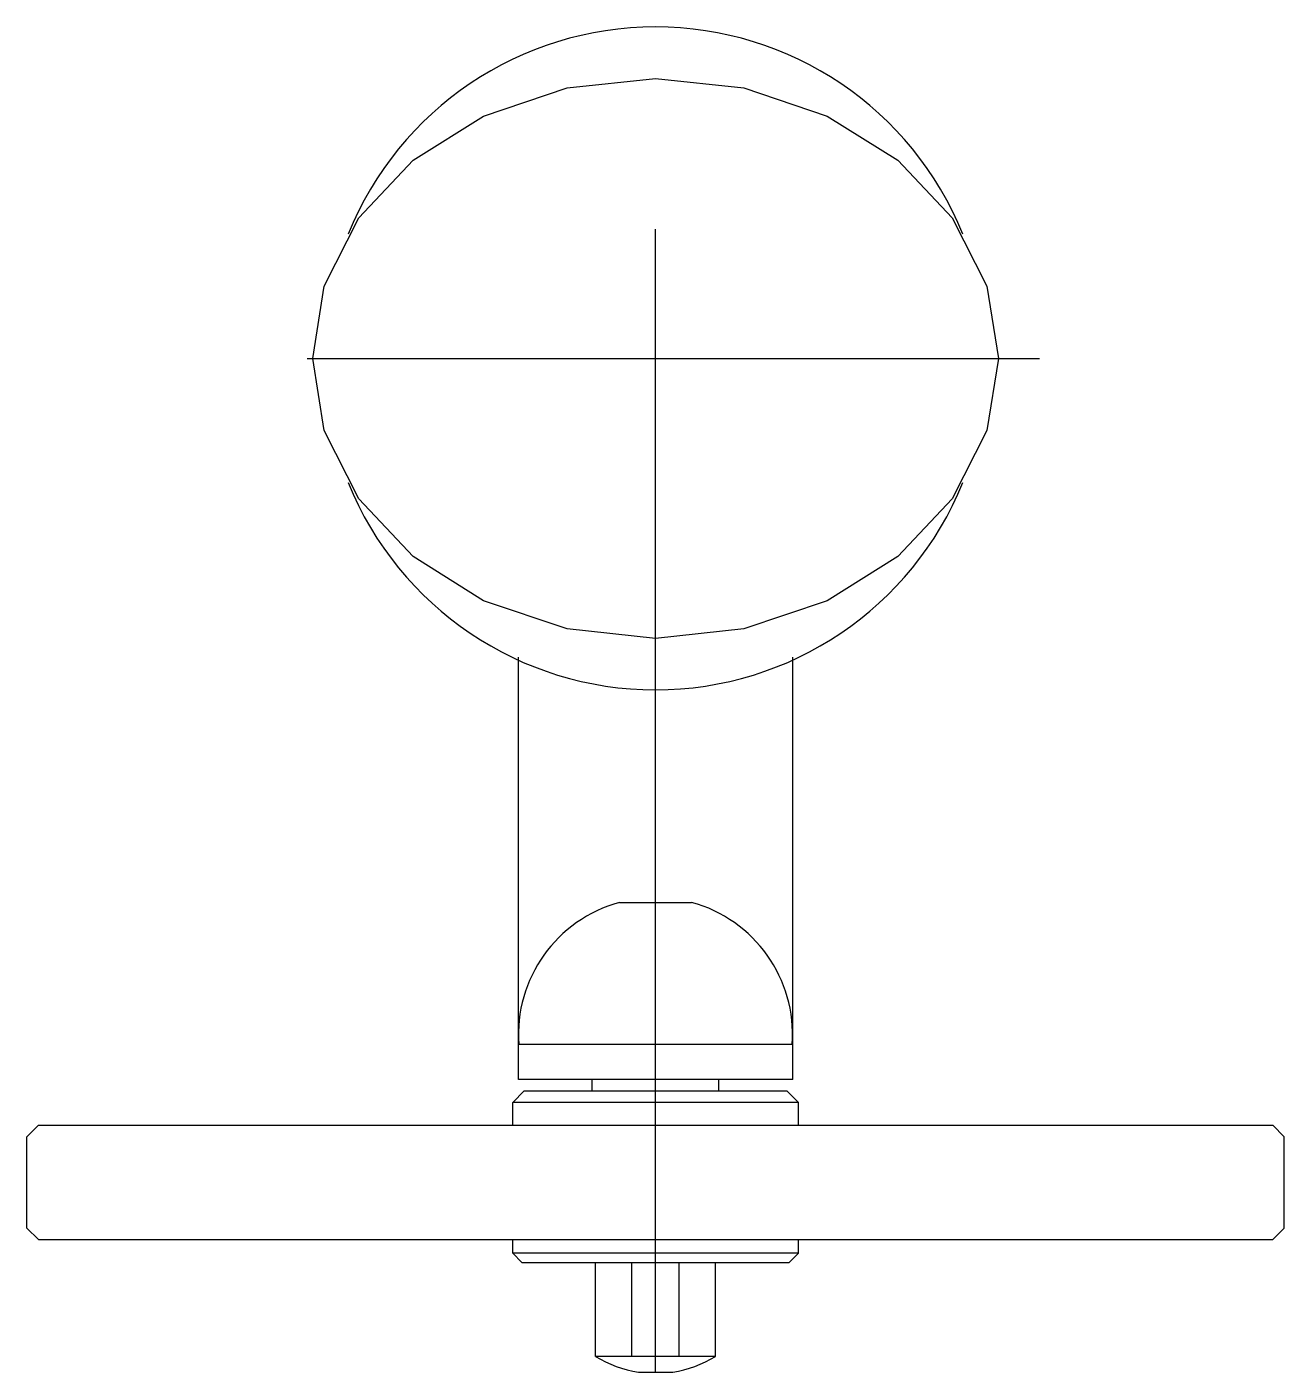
# Model space of a CAD drawing. Extents: x -516.689 to -516.579, y 0.834 to 0.952.
import ezdxf

# ---------------------------------------------------------------- set-up
doc = ezdxf.new("R2010")
doc.units = 0
doc.header["$LTSCALE"] = 0.2
doc.header["$MEASUREMENT"] = 0
doc.linetypes.add('AXES', pattern=[0.54, 0.3, -0.08, 0.08, -0.08])
doc.linetypes.add('CONTINU', pattern=[0])
doc.layers.get('0').update_dxf_attribs({"linetype": 'CONTINUOUS'})
doc.layers.add('DECA_EIXOS', color=5, linetype='AXES')

msp = doc.modelspace()

# ---------------------------------------------------------------- linework, layer by layer
at = {"linetype": 'CONTINU'}
for points in [[(-516.60692, 0.93369, 0.67435), (-516.66069, 0.93369)], [(-516.66069, 0.91195, 0.674349), (-516.60692, 0.91195)], [(-516.63695, 0.87522, 0.357459), (-516.64577, 0.86282)], [(-516.62184, 0.86282, 0.357459), (-516.63065, 0.87522)], [(-516.63905, 0.8355, 0.100878), (-516.6353, 0.83412)], [(-516.6323, 0.83412, 0.100879), (-516.62855, 0.8355)]]:
    msp.add_lwpolyline(points, format="xyb", dxfattribs=at)
msp.add_lwpolyline([(-516.6038, 0.92282), (-516.60482, 0.91652), (-516.60785, 0.91054), (-516.61259, 0.9055), (-516.61877, 0.90162), (-516.62608, 0.89915), (-516.6338, 0.89832), (-516.64153, 0.89915), (-516.64884, 0.90162), (-516.65502, 0.9055), (-516.65976, 0.91054), (-516.66279, 0.91652), (-516.6638, 0.92282), (-516.66279, 0.92913), (-516.65976, 0.93511), (-516.65502, 0.94015), (-516.64884, 0.94402), (-516.64153, 0.9465), (-516.6338, 0.94732), (-516.62608, 0.9465), (-516.61877, 0.94402), (-516.61259, 0.94015), (-516.60785, 0.93511), (-516.60482, 0.92913)], close=True, dxfattribs=at)
for points in [[(-516.6458, 0.85972), (-516.6458, 0.89667)], [(-516.6218, 0.85972), (-516.6218, 0.89667)], [(-516.63695, 0.87522), (-516.63065, 0.87522)], [(-516.64577, 0.86282), (-516.62184, 0.86282)], [(-516.6218, 0.85972), (-516.6458, 0.85972)], [(-516.63935, 0.85872), (-516.63935, 0.85972)], [(-516.62825, 0.85872), (-516.62825, 0.85972)], [(-516.6463, 0.85772), (-516.6453, 0.85872)], [(-516.6453, 0.85872), (-516.6223, 0.85872)], [(-516.6223, 0.85872), (-516.6213, 0.85772)], [(-516.6213, 0.85772), (-516.6463, 0.85772)], [(-516.6463, 0.85572), (-516.6463, 0.85772)], [(-516.6213, 0.85572), (-516.6213, 0.85772)], [(-516.6888, 0.85472), (-516.6878, 0.85572)], [(-516.6878, 0.85572), (-516.5798, 0.85572)], [(-516.5788, 0.85472), (-516.5798, 0.85572)], [(-516.6888, 0.84672), (-516.6888, 0.85472)], [(-516.5788, 0.84672), (-516.5788, 0.85472)], [(-516.6888, 0.84672), (-516.6878, 0.84572)], [(-516.5788, 0.84672), (-516.5798, 0.84572)], [(-516.6878, 0.84572), (-516.5798, 0.84572)], [(-516.6463, 0.84452), (-516.6463, 0.84572)], [(-516.6213, 0.84452), (-516.6213, 0.84572)], [(-516.6213, 0.84452), (-516.6463, 0.84452)], [(-516.6463, 0.84452), (-516.6455, 0.84372)], [(-516.6221, 0.84372), (-516.6213, 0.84452)], [(-516.6455, 0.84372), (-516.6221, 0.84372)], [(-516.63905, 0.8355), (-516.63905, 0.84372)], [(-516.63588, 0.8355), (-516.63588, 0.84372)], [(-516.63173, 0.8355), (-516.63173, 0.84372)], [(-516.62855, 0.8355), (-516.62855, 0.84372)], [(-516.62855, 0.8355), (-516.63905, 0.8355)], [(-516.6353, 0.83412), (-516.6323, 0.83412)]]:
    msp.add_lwpolyline(points, dxfattribs=at)
at = {"layer": 'DECA_EIXOS'}
for points in [[(-516.6338, 0.83412), (-516.6338, 0.95182)], [(-516.66428, 0.92282), (-516.60021, 0.92282)]]:
    msp.add_lwpolyline(points, dxfattribs=at)

doc.saveas('drawing.dxf')
